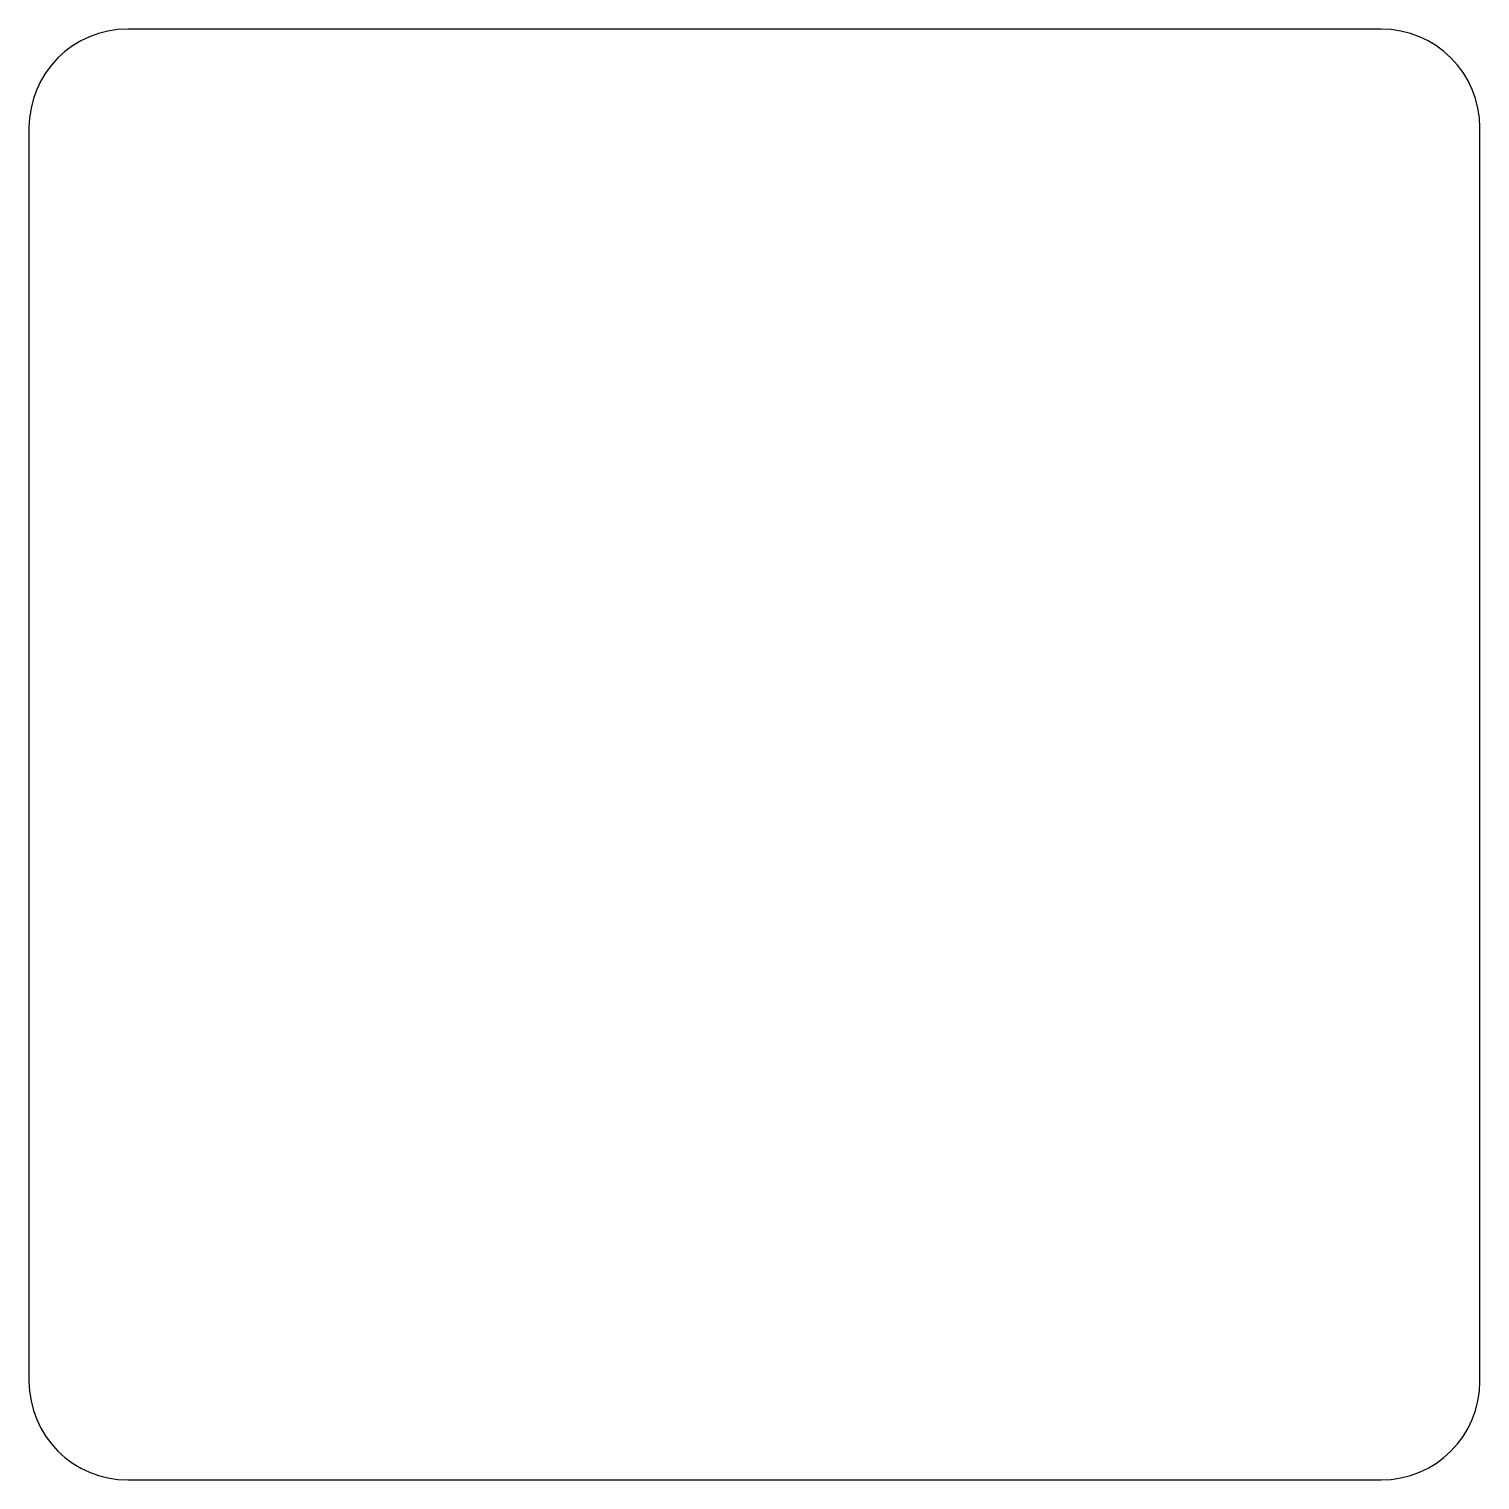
# Model space of a CAD drawing. Extents: x 2.6 to 13.6, y -12.1 to -1.1.
import ezdxf

# ---------------------------------------------------------------- set-up
doc = ezdxf.new("R2010")
doc.units = 0
doc.layers.add('VISIBLE', color=7, linetype='CONTINUOUS')

msp = doc.modelspace()

# ---------------------------------------------------------------- linework, layer by layer
at = {"layer": 'VISIBLE'}
for p, q in [((12.817, -1.12), (3.317, -1.12)), ((2.567, -1.87), (2.567, -11.37)), ((13.567, -11.37), (13.567, -1.87)), ((3.317, -12.12), (12.817, -12.12))]:
    msp.add_line(p, q, dxfattribs=at)
for centre, start, end in [((3.317, -1.87), 90, 180), ((12.817, -1.87), 0, 90), ((3.317, -11.37), 180, 270), ((12.817, -11.37), 270, 0)]:
    msp.add_arc(centre, 0.75, start, end, dxfattribs=at)

doc.saveas('drawing.dxf')
